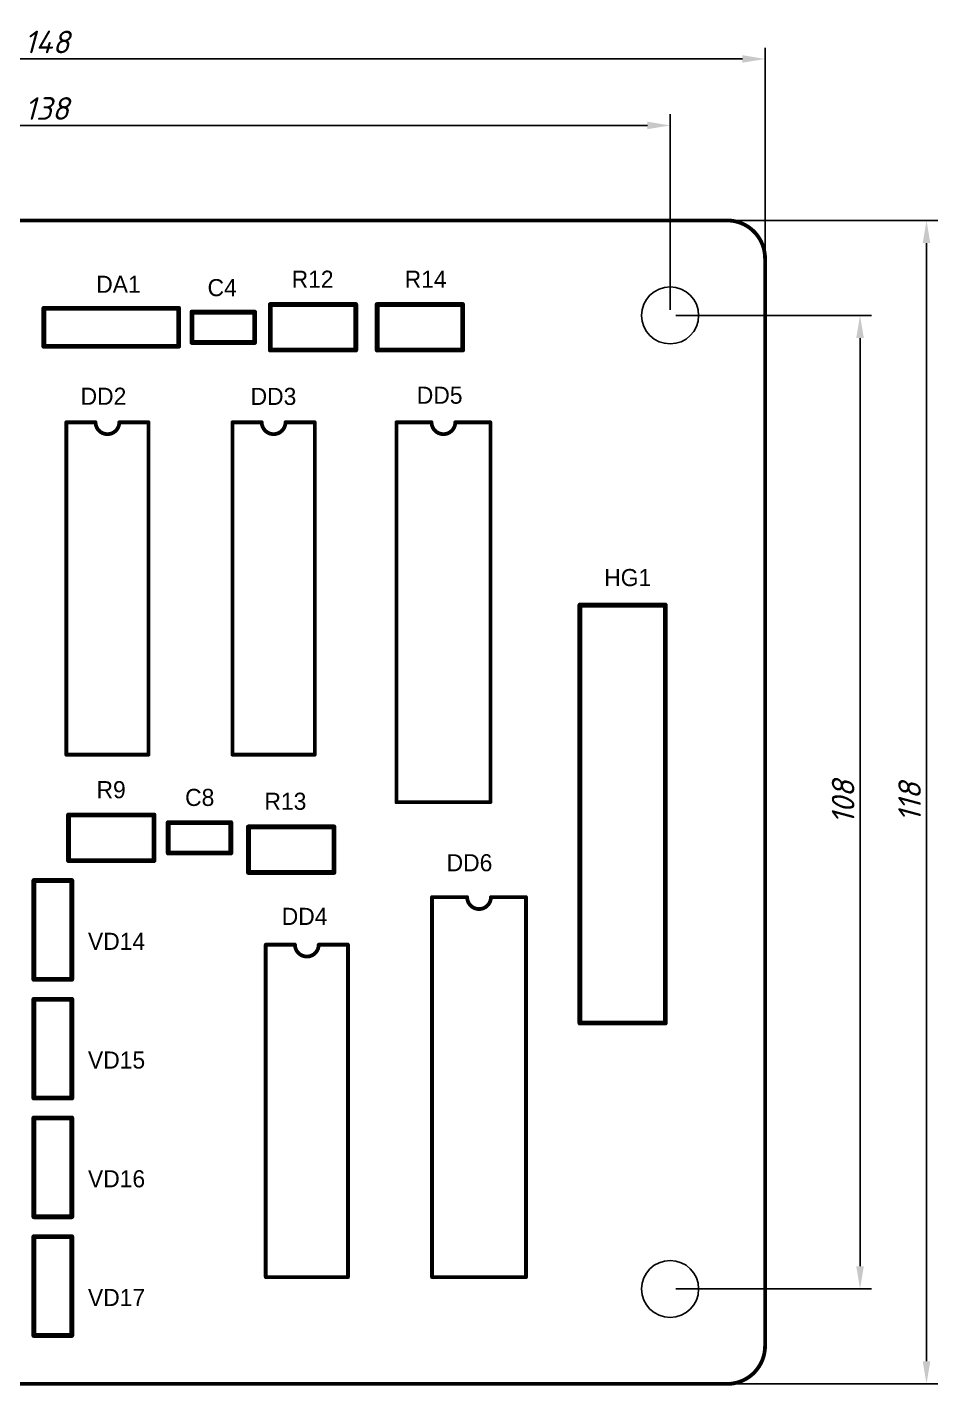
# Model space of a CAD drawing. Header units: millimetres. Extents: x -60 to 537, y -62 to 358.
# Drawn here: x 133.2 to 233.9, y 97.8 to 248 of the extents above; entities that cross this region are included whole.
import ezdxf

# ---------------------------------------------------------------- set-up
doc = ezdxf.new("R2010")
doc.units = ezdxf.units.MM
for name, color, linetype in [('KeepOutLayer', 6, 'Continuous'), ('TopOverlay', 2, 'Continuous'), ('Тонкие', 7, 'Continuous')]:
    doc.layers.add(name, color=color, linetype=linetype)
doc.styles.add('стиль1', font='isocpeui.ttf')
doc.dimstyles.new('ISO-25', dxfattribs={"dimtxt": 2.5, "dimasz": 2.5, "dimexe": 1.25, "dimexo": 0.625, "dimtad": 1, "dimtxsty": 'Standard', "dimcen": 2.5, "dimadec": 0, "dimazin": 0, "dimtfac": 1, "dimtmove": 0, "dimatfit": 3, "dimfxl": 1, "dimarcsym": 0})

# ---------------------------------------------------------------- blocks, each defined once
blk = doc.blocks.new('*D1')
at = {"layer": 'Defpoints', "color": 0, "transparency": 16777216}
for p in [(204.25, 237.14), (66.44, 216.14), (204.25, 216.14)]:
    blk.add_point(p, dxfattribs=at)
at = {"layer": 'Тонкие', "color": 0, "lineweight": -2, "transparency": 16777216}
for p, q in [((66.44, 216.77), (66.44, 238.39)), ((204.25, 216.77), (204.25, 238.39)), ((68.94, 237.14), (201.75, 237.14))]:
    blk.add_line(p, q, dxfattribs=at)
at = {"layer": 'Тонкие', "color": 0, "transparency": 16777216}
for points in [[(68.94, 237.56), (68.94, 236.73), (66.44, 237.14)], [(201.75, 237.56), (201.75, 236.73), (204.25, 237.14)]]:
    blk.add_solid(points, dxfattribs=at)
at = {"layer": 'Тонкие', "color": 0, "transparency": 16777216, "insert": (135.34, 239.02), "char_height": 2.5, "attachment_point": 5, "style": 'стиль1'}
blk.add_mtext('138', dxfattribs=at)
blk = doc.blocks.new('*D2')
at = {"layer": 'Defpoints', "color": 0, "transparency": 16777216}
for p in [(214.75, 244.49), (55.94, 216.18), (214.75, 216.18)]:
    blk.add_point(p, dxfattribs=at)
at = {"layer": 'Тонкие', "color": 0, "lineweight": -2, "transparency": 16777216}
for p, q in [((55.94, 216.8), (55.94, 245.74)), ((214.75, 216.8), (214.75, 245.74)), ((58.44, 244.49), (212.25, 244.49))]:
    blk.add_line(p, q, dxfattribs=at)
at = {"layer": 'Тонкие', "color": 0, "transparency": 16777216}
for points in [[(58.44, 244.91), (58.44, 244.08), (55.94, 244.49)], [(212.25, 244.91), (212.25, 244.08), (214.75, 244.49)]]:
    blk.add_solid(points, dxfattribs=at)
at = {"layer": 'Тонкие', "color": 0, "transparency": 16777216, "insert": (135.34, 246.37), "char_height": 2.5, "attachment_point": 5, "style": 'стиль1'}
blk.add_mtext('148', dxfattribs=at)
blk = doc.blocks.new('*D3')
at = {"layer": 'Defpoints', "color": 0, "transparency": 16777216}
for p in [(204.25, 216.14), (204.25, 108.52), (225.25, 108.52)]:
    blk.add_point(p, dxfattribs=at)
at = {"layer": 'Тонкие', "color": 0, "lineweight": -2, "transparency": 16777216}
for p, q in [((204.88, 216.14), (226.5, 216.14)), ((225.25, 213.64), (225.25, 111.02)), ((204.88, 108.52), (226.5, 108.52))]:
    blk.add_line(p, q, dxfattribs=at)
at = {"layer": 'Тонкие', "color": 0, "transparency": 16777216}
for points in [[(224.83, 213.64), (225.67, 213.64), (225.25, 216.14)], [(224.83, 111.02), (225.67, 111.02), (225.25, 108.52)]]:
    blk.add_solid(points, dxfattribs=at)
at = {"layer": 'Тонкие', "color": 0, "transparency": 16777216, "insert": (223.38, 162.33), "char_height": 2.5, "attachment_point": 5, "rotation": 90, "style": 'стиль1'}
blk.add_mtext('108', dxfattribs=at)
blk = doc.blocks.new('*D4')
at = {"layer": 'Defpoints', "color": 0, "transparency": 16777216}
for p in [(204.25, 226.64), (232.6, 226.64), (204.25, 98.02)]:
    blk.add_point(p, dxfattribs=at)
at = {"layer": 'Тонкие', "color": 0, "lineweight": -2, "transparency": 16777216}
for p, q in [((204.88, 226.64), (233.85, 226.64)), ((232.6, 100.52), (232.6, 224.14)), ((204.88, 98.02), (233.85, 98.02))]:
    blk.add_line(p, q, dxfattribs=at)
at = {"layer": 'Тонкие', "color": 0, "transparency": 16777216}
for points in [[(232.18, 224.14), (233.02, 224.14), (232.6, 226.64)], [(232.18, 100.52), (233.02, 100.52), (232.6, 98.02)]]:
    blk.add_solid(points, dxfattribs=at)
at = {"layer": 'Тонкие', "color": 0, "transparency": 16777216, "insert": (230.73, 162.33), "char_height": 2.5, "attachment_point": 5, "rotation": 90, "style": 'стиль1'}
blk.add_mtext('118', dxfattribs=at)

msp = doc.modelspace()

# ---------------------------------------------------------------- linework, layer by layer
for centre in [(204.251, 216.142), (204.251, 108.517)]:
    msp.add_circle(centre, 3.15)
at = {"layer": 'KeepOutLayer', "const_width": 0.42}
for points in [[(60.138, 226.642), (210.551, 226.642)], [(214.751, 102.217), (214.751, 222.442)], [(60.138, 98.017), (210.551, 98.017)]]:
    msp.add_lwpolyline(points, dxfattribs=at)
at = {"layer": 'KeepOutLayer', "const_width": 0.21}
for points in [[(210.446, 226.642, 1), (210.656, 226.642, 1)], [(210.446, 226.642, 1), (210.656, 226.642, 1)], [(214.646, 222.442, 1), (214.856, 222.442, 1)], [(214.646, 222.442, 1), (214.856, 222.442, 1)], [(214.646, 102.217, 1), (214.856, 102.217, 1)], [(214.646, 102.217, 1), (214.856, 102.217, 1)], [(210.446, 98.017, 1), (210.656, 98.017, 1)], [(210.446, 98.017, 1), (210.656, 98.017, 1)]]:
    msp.add_lwpolyline(points, format="xyb", close=True, dxfattribs=at)
at = {"layer": 'KeepOutLayer', "const_width": 0.42}
for points in [[(210.551, 226.642, -0.4142136), (214.751, 222.442)], [(214.751, 102.217, -0.4142136), (210.551, 98.017)]]:
    msp.add_lwpolyline(points, format="xyb", dxfattribs=at)
at = {"layer": 'TopOverlay'}
for points, const_width in [([(135.003, 216.929), (149.914, 216.929)], 0.533), ([(135.003, 215.879), (135.003, 216.929)], 0.533), ([(149.914, 214.829), (149.914, 216.929)], 0.533), ([(151.383, 216.509), (158.314, 216.509)], 0.533), ([(151.383, 213.149), (151.383, 216.509)], 0.533), ([(158.314, 213.149), (158.314, 216.509)], 0.533), ([(160.046, 212.309), (160.046, 217.349)], 0.533), ([(160.046, 217.349), (169.496, 217.349)], 0.533), ([(169.496, 212.309), (169.496, 217.349)], 0.533), ([(171.858, 212.309), (171.858, 217.349)], 0.533), ([(171.858, 217.349), (181.308, 217.349)], 0.533), ([(181.308, 212.309), (181.308, 217.349)], 0.533), ([(135.003, 213.779), (135.003, 215.879)], 0.533), ([(149.914, 212.729), (149.914, 214.829)], 0.533), ([(135.003, 212.729), (135.003, 213.779)], 0.533), ([(151.383, 213.149), (158.314, 213.149)], 0.533), ([(135.003, 212.729), (149.914, 212.729)], 0.533), ([(160.046, 212.309), (169.496, 212.309)], 0.533), ([(171.858, 212.309), (181.308, 212.309)], 0.533), ([(137.492, 167.579), (137.492, 204.329)], 0.42), ([(137.492, 204.329), (140.726, 204.329)], 0.42), ([(143.351, 204.329), (146.585, 204.329)], 0.42), ([(146.585, 167.579), (146.585, 204.329)], 0.42), ([(155.867, 167.579), (155.867, 204.329)], 0.42), ([(155.867, 204.329), (159.101, 204.329)], 0.42), ([(161.726, 204.329), (164.96, 204.329)], 0.42), ([(164.96, 167.579), (164.96, 204.329)], 0.42), ([(173.99, 162.329), (173.99, 204.329)], 0.42), ([(173.99, 204.329), (177.875, 204.329)], 0.42), ([(180.5, 204.329), (184.385, 204.329)], 0.42), ([(184.385, 162.329), (184.385, 204.329)], 0.42), ([(194.276, 184.117), (203.726, 184.117)], 0.533), ([(194.276, 137.917), (194.276, 184.117)], 0.533), ([(203.726, 137.917), (203.726, 184.117)], 0.533), ([(137.492, 167.579), (146.585, 167.579)], 0.42), ([(155.867, 167.579), (164.96, 167.579)], 0.42), ([(173.99, 162.329), (184.385, 162.329)], 0.42), ([(137.733, 155.872), (137.733, 160.912)], 0.533), ([(137.733, 160.912), (147.183, 160.912)], 0.533), ([(147.183, 155.872), (147.183, 160.912)], 0.533), ([(148.758, 160.072), (155.688, 160.072)], 0.533), ([(148.758, 156.712), (148.758, 160.072)], 0.533), ([(155.688, 156.712), (155.688, 160.072)], 0.533), ([(157.631, 159.599), (167.081, 159.599)], 0.533), ([(157.631, 154.559), (157.631, 159.599)], 0.533), ([(167.081, 154.559), (167.081, 159.599)], 0.533), ([(148.758, 156.712), (155.688, 156.712)], 0.533), ([(137.733, 155.872), (147.183, 155.872)], 0.533), ([(157.631, 154.559), (167.081, 154.559)], 0.533), ([(133.901, 142.747), (133.901, 153.667)], 0.533), ([(133.901, 153.667), (138.101, 153.667)], 0.533), ([(138.101, 142.747), (138.101, 153.667)], 0.533), ([(177.927, 109.829), (177.927, 151.829)], 0.42), ([(177.927, 151.829), (181.812, 151.829)], 0.42), ([(184.438, 151.829), (188.322, 151.829)], 0.42), ([(188.322, 109.829), (188.322, 151.829)], 0.42), ([(159.542, 109.829), (159.542, 146.579)], 0.42), ([(159.542, 146.579), (162.776, 146.579)], 0.42), ([(165.401, 146.579), (168.635, 146.579)], 0.42), ([(168.635, 109.829), (168.635, 146.579)], 0.42), ([(133.901, 142.747), (138.101, 142.747)], 0.533), ([(133.901, 129.622), (133.901, 140.542)], 0.533), ([(133.901, 140.542), (138.101, 140.542)], 0.533), ([(138.101, 129.622), (138.101, 140.542)], 0.533), ([(194.276, 137.917), (203.726, 137.917)], 0.533), ([(133.901, 129.622), (138.101, 129.622)], 0.533), ([(133.901, 116.497), (133.901, 127.417)], 0.533), ([(133.901, 127.417), (138.101, 127.417)], 0.533), ([(138.101, 116.497), (138.101, 127.417)], 0.533), ([(133.901, 116.497), (138.101, 116.497)], 0.533), ([(133.901, 103.372), (133.901, 114.292)], 0.533), ([(133.901, 114.292), (138.101, 114.292)], 0.533), ([(138.101, 103.372), (138.101, 114.292)], 0.533), ([(159.542, 109.829), (168.635, 109.829)], 0.42), ([(177.927, 109.829), (188.322, 109.829)], 0.42), ([(133.901, 103.372), (138.101, 103.372)], 0.533)]:
    msp.add_lwpolyline(points, dxfattribs=dict(at, const_width=const_width))
for points, const_width in [([(134.87, 216.929, 1), (135.137, 216.929, 1)], 0.267), ([(134.87, 216.929, 1), (135.137, 216.929, 1)], 0.267), ([(149.78, 216.929, 1), (150.047, 216.929, 1)], 0.267), ([(149.78, 216.929, 1), (150.047, 216.929, 1)], 0.267), ([(151.25, 216.509, 1), (151.517, 216.509, 1)], 0.267), ([(151.25, 216.509, 1), (151.517, 216.509, 1)], 0.267), ([(158.18, 216.509, 1), (158.447, 216.509, 1)], 0.267), ([(158.18, 216.509, 1), (158.447, 216.509, 1)], 0.267), ([(159.913, 217.349, 1), (160.179, 217.349, 1)], 0.267), ([(159.913, 217.349, 1), (160.179, 217.349, 1)], 0.267), ([(169.363, 217.349, 1), (169.629, 217.349, 1)], 0.267), ([(169.363, 217.349, 1), (169.629, 217.349, 1)], 0.267), ([(171.725, 217.349, 1), (171.992, 217.349, 1)], 0.267), ([(171.725, 217.349, 1), (171.992, 217.349, 1)], 0.267), ([(181.175, 217.349, 1), (181.442, 217.349, 1)], 0.267), ([(181.175, 217.349, 1), (181.442, 217.349, 1)], 0.267), ([(134.87, 215.879, 1), (135.137, 215.879, 1)], 0.267), ([(134.87, 215.879, 1), (135.137, 215.879, 1)], 0.267), ([(149.78, 214.829, 1), (150.047, 214.829, 1)], 0.267), ([(149.78, 214.829, 1), (150.047, 214.829, 1)], 0.267), ([(134.87, 213.779, 1), (135.137, 213.779, 1)], 0.267), ([(134.87, 213.779, 1), (135.137, 213.779, 1)], 0.267), ([(151.25, 213.149, 1), (151.517, 213.149, 1)], 0.267), ([(151.25, 213.149, 1), (151.517, 213.149, 1)], 0.267), ([(158.18, 213.149, 1), (158.447, 213.149, 1)], 0.267), ([(158.18, 213.149, 1), (158.447, 213.149, 1)], 0.267), ([(134.87, 212.729, 1), (135.137, 212.729, 1)], 0.267), ([(134.87, 212.729, 1), (135.137, 212.729, 1)], 0.267), ([(149.78, 212.729, 1), (150.047, 212.729, 1)], 0.267), ([(149.78, 212.729, 1), (150.047, 212.729, 1)], 0.267), ([(159.913, 212.309, 1), (160.179, 212.309, 1)], 0.267), ([(159.913, 212.309, 1), (160.179, 212.309, 1)], 0.267), ([(169.363, 212.309, 1), (169.629, 212.309, 1)], 0.267), ([(169.363, 212.309, 1), (169.629, 212.309, 1)], 0.267), ([(171.725, 212.309, 1), (171.992, 212.309, 1)], 0.267), ([(171.725, 212.309, 1), (171.992, 212.309, 1)], 0.267), ([(181.175, 212.309, 1), (181.442, 212.309, 1)], 0.267), ([(181.175, 212.309, 1), (181.442, 212.309, 1)], 0.267), ([(137.387, 204.329, 1), (137.597, 204.329, 1)], 0.21), ([(137.387, 204.329, 1), (137.597, 204.329, 1)], 0.21), ([(140.621, 204.329, 1), (140.831, 204.329, 1)], 0.21), ([(140.621, 204.329, 1), (140.831, 204.329, 1)], 0.21), ([(143.246, 204.329, 1), (143.456, 204.329, 1)], 0.21), ([(143.246, 204.329, 1), (143.456, 204.329, 1)], 0.21), ([(146.48, 204.329, 1), (146.69, 204.329, 1)], 0.21), ([(146.48, 204.329, 1), (146.69, 204.329, 1)], 0.21), ([(155.762, 204.329, 1), (155.972, 204.329, 1)], 0.21), ([(155.762, 204.329, 1), (155.972, 204.329, 1)], 0.21), ([(158.996, 204.329, 1), (159.206, 204.329, 1)], 0.21), ([(158.996, 204.329, 1), (159.206, 204.329, 1)], 0.21), ([(161.621, 204.329, 1), (161.831, 204.329, 1)], 0.21), ([(161.621, 204.329, 1), (161.831, 204.329, 1)], 0.21), ([(164.855, 204.329, 1), (165.065, 204.329, 1)], 0.21), ([(164.855, 204.329, 1), (165.065, 204.329, 1)], 0.21), ([(173.885, 204.329, 1), (174.095, 204.329, 1)], 0.21), ([(173.885, 204.329, 1), (174.095, 204.329, 1)], 0.21), ([(177.77, 204.329, 1), (177.98, 204.329, 1)], 0.21), ([(177.77, 204.329, 1), (177.98, 204.329, 1)], 0.21), ([(180.395, 204.329, 1), (180.605, 204.329, 1)], 0.21), ([(180.395, 204.329, 1), (180.605, 204.329, 1)], 0.21), ([(184.28, 204.329, 1), (184.49, 204.329, 1)], 0.21), ([(184.28, 204.329, 1), (184.49, 204.329, 1)], 0.21), ([(194.143, 184.117, 1), (194.409, 184.117, 1)], 0.267), ([(194.143, 184.117, 1), (194.409, 184.117, 1)], 0.267), ([(203.593, 184.117, 1), (203.859, 184.117, 1)], 0.267), ([(203.593, 184.117, 1), (203.859, 184.117, 1)], 0.267), ([(137.387, 167.579, 1), (137.597, 167.579, 1)], 0.21), ([(137.387, 167.579, 1), (137.597, 167.579, 1)], 0.21), ([(146.48, 167.579, 1), (146.69, 167.579, 1)], 0.21), ([(146.48, 167.579, 1), (146.69, 167.579, 1)], 0.21), ([(155.762, 167.579, 1), (155.972, 167.579, 1)], 0.21), ([(155.762, 167.579, 1), (155.972, 167.579, 1)], 0.21), ([(164.855, 167.579, 1), (165.065, 167.579, 1)], 0.21), ([(164.855, 167.579, 1), (165.065, 167.579, 1)], 0.21), ([(173.885, 162.329, 1), (174.095, 162.329, 1)], 0.21), ([(173.885, 162.329, 1), (174.095, 162.329, 1)], 0.21), ([(184.28, 162.329, 1), (184.49, 162.329, 1)], 0.21), ([(184.28, 162.329, 1), (184.49, 162.329, 1)], 0.21), ([(137.6, 160.912, 1), (137.867, 160.912, 1)], 0.267), ([(137.6, 160.912, 1), (137.867, 160.912, 1)], 0.267), ([(147.05, 160.912, 1), (147.317, 160.912, 1)], 0.267), ([(147.05, 160.912, 1), (147.317, 160.912, 1)], 0.267), ([(148.625, 160.072, 1), (148.892, 160.072, 1)], 0.267), ([(148.625, 160.072, 1), (148.892, 160.072, 1)], 0.267), ([(155.555, 160.072, 1), (155.822, 160.072, 1)], 0.267), ([(155.555, 160.072, 1), (155.822, 160.072, 1)], 0.267), ([(157.498, 159.599, 1), (157.764, 159.599, 1)], 0.267), ([(157.498, 159.599, 1), (157.764, 159.599, 1)], 0.267), ([(166.948, 159.599, 1), (167.214, 159.599, 1)], 0.267), ([(166.948, 159.599, 1), (167.214, 159.599, 1)], 0.267), ([(148.625, 156.712, 1), (148.892, 156.712, 1)], 0.267), ([(148.625, 156.712, 1), (148.892, 156.712, 1)], 0.267), ([(155.555, 156.712, 1), (155.822, 156.712, 1)], 0.267), ([(155.555, 156.712, 1), (155.822, 156.712, 1)], 0.267), ([(137.6, 155.872, 1), (137.867, 155.872, 1)], 0.267), ([(137.6, 155.872, 1), (137.867, 155.872, 1)], 0.267), ([(147.05, 155.872, 1), (147.317, 155.872, 1)], 0.267), ([(147.05, 155.872, 1), (147.317, 155.872, 1)], 0.267), ([(157.498, 154.559, 1), (157.764, 154.559, 1)], 0.267), ([(157.498, 154.559, 1), (157.764, 154.559, 1)], 0.267), ([(166.948, 154.559, 1), (167.214, 154.559, 1)], 0.267), ([(166.948, 154.559, 1), (167.214, 154.559, 1)], 0.267), ([(133.768, 153.667, 1), (134.034, 153.667, 1)], 0.267), ([(133.768, 153.667, 1), (134.034, 153.667, 1)], 0.267), ([(137.968, 153.667, 1), (138.234, 153.667, 1)], 0.267), ([(137.968, 153.667, 1), (138.234, 153.667, 1)], 0.267), ([(177.822, 151.829, 1), (178.032, 151.829, 1)], 0.21), ([(177.822, 151.829, 1), (178.032, 151.829, 1)], 0.21), ([(181.707, 151.829, 1), (181.917, 151.829, 1)], 0.21), ([(181.707, 151.829, 1), (181.917, 151.829, 1)], 0.21), ([(184.332, 151.829, 1), (184.542, 151.829, 1)], 0.21), ([(184.333, 151.829, 1), (184.543, 151.829, 1)], 0.21), ([(188.217, 151.829, 1), (188.427, 151.829, 1)], 0.21), ([(188.217, 151.829, 1), (188.427, 151.829, 1)], 0.21), ([(159.437, 146.579, 1), (159.647, 146.579, 1)], 0.21), ([(159.437, 146.579, 1), (159.647, 146.579, 1)], 0.21), ([(162.671, 146.579, 1), (162.881, 146.579, 1)], 0.21), ([(162.671, 146.579, 1), (162.881, 146.579, 1)], 0.21), ([(165.296, 146.579, 1), (165.506, 146.579, 1)], 0.21), ([(165.296, 146.579, 1), (165.506, 146.579, 1)], 0.21), ([(168.53, 146.579, 1), (168.74, 146.579, 1)], 0.21), ([(168.53, 146.579, 1), (168.74, 146.579, 1)], 0.21), ([(133.768, 142.747, 1), (134.034, 142.747, 1)], 0.267), ([(133.768, 142.747, 1), (134.034, 142.747, 1)], 0.267), ([(137.968, 142.747, 1), (138.234, 142.747, 1)], 0.267), ([(137.968, 142.747, 1), (138.234, 142.747, 1)], 0.267), ([(133.768, 140.542, 1), (134.034, 140.542, 1)], 0.267), ([(133.768, 140.542, 1), (134.034, 140.542, 1)], 0.267), ([(137.968, 140.542, 1), (138.234, 140.542, 1)], 0.267), ([(137.968, 140.542, 1), (138.234, 140.542, 1)], 0.267), ([(194.143, 137.917, 1), (194.409, 137.917, 1)], 0.267), ([(194.143, 137.917, 1), (194.409, 137.917, 1)], 0.267), ([(203.593, 137.917, 1), (203.859, 137.917, 1)], 0.267), ([(203.593, 137.917, 1), (203.859, 137.917, 1)], 0.267), ([(133.768, 129.622, 1), (134.034, 129.622, 1)], 0.267), ([(133.768, 129.622, 1), (134.034, 129.622, 1)], 0.267), ([(137.968, 129.622, 1), (138.234, 129.622, 1)], 0.267), ([(137.968, 129.622, 1), (138.234, 129.622, 1)], 0.267), ([(133.768, 127.417, 1), (134.034, 127.417, 1)], 0.267), ([(133.768, 127.417, 1), (134.034, 127.417, 1)], 0.267), ([(137.968, 127.417, 1), (138.234, 127.417, 1)], 0.267), ([(137.968, 127.417, 1), (138.234, 127.417, 1)], 0.267), ([(133.768, 116.497, 1), (134.034, 116.497, 1)], 0.267), ([(133.768, 116.497, 1), (134.034, 116.497, 1)], 0.267), ([(137.968, 116.497, 1), (138.234, 116.497, 1)], 0.267), ([(137.968, 116.497, 1), (138.234, 116.497, 1)], 0.267), ([(133.768, 114.292, 1), (134.034, 114.292, 1)], 0.267), ([(133.768, 114.292, 1), (134.034, 114.292, 1)], 0.267), ([(137.968, 114.292, 1), (138.234, 114.292, 1)], 0.267), ([(137.968, 114.292, 1), (138.234, 114.292, 1)], 0.267), ([(159.437, 109.829, 1), (159.647, 109.829, 1)], 0.21), ([(159.437, 109.829, 1), (159.647, 109.829, 1)], 0.21), ([(168.53, 109.829, 1), (168.74, 109.829, 1)], 0.21), ([(168.53, 109.829, 1), (168.74, 109.829, 1)], 0.21), ([(177.822, 109.829, 1), (178.032, 109.829, 1)], 0.21), ([(177.822, 109.829, 1), (178.032, 109.829, 1)], 0.21), ([(188.217, 109.829, 1), (188.427, 109.829, 1)], 0.21), ([(188.217, 109.829, 1), (188.427, 109.829, 1)], 0.21), ([(133.768, 103.372, 1), (134.034, 103.372, 1)], 0.267), ([(133.768, 103.372, 1), (134.034, 103.372, 1)], 0.267), ([(137.968, 103.372, 1), (138.234, 103.372, 1)], 0.267), ([(137.968, 103.372, 1), (138.234, 103.372, 1)], 0.267)]:
    msp.add_lwpolyline(points, format="xyb", close=True, dxfattribs=dict(at, const_width=const_width))
at = {"layer": 'TopOverlay', "const_width": 0.42}
for points in [[(143.351, 204.329, -1), (140.726, 204.329)], [(161.726, 204.329, -1), (159.101, 204.329)], [(180.5, 204.329, -1), (177.875, 204.329)], [(184.437, 151.829, -1), (181.812, 151.829)], [(165.401, 146.579, -1), (162.776, 146.579)]]:
    msp.add_lwpolyline(points, format="xyb", dxfattribs=at)

# ---------------------------------------------------------------- texts
at = {"layer": 'TopOverlay'}
for s, p in [('R12', (162.405, 219.2)), ('R14', (174.903, 219.2)), ('DA1', (140.801, 218.642)), ('C4', (153.108, 218.268)), ('DD2', (139.074, 206.262)), ('DD3', (157.869, 206.246)), ('DD5', (176.244, 206.378)), ('HG1', (196.966, 186.218)), ('R9', (140.833, 162.766)), ('C8', (150.629, 161.912)), ('R13', (159.4, 161.486)), ('DD6', (179.542, 154.692)), ('DD4', (161.309, 148.761)), ('VD14', (139.888, 146.003)), ('VD15', (139.888, 132.878)), ('VD16', (139.888, 119.753)), ('VD17', (139.888, 106.628))]:
    msp.add_text(s, height=1.89, dxfattribs=at).set_placement(p)

# ---------------------------------------------------------------- dimensions: what is measured, and where the dimension line sits
at = {"layer": 'Тонкие'}
for base, p1, p2, text, picture, middle in [((214.751, 244.492), (55.938, 216.179), (214.751, 216.179), '148', '*D2', (135.345, 244.492)), ((204.251, 237.142), (66.438, 216.142), (204.251, 216.142), '138', '*D1', (135.345, 237.142))]:
    dim = msp.add_linear_dim(base=base, p1=p1, p2=p2, text=text, dimstyle='ISO-25', override={"dimtxsty": 'стиль1'}, dxfattribs=at)
    dim.commit()
    dim.dimension.update_dxf_attribs({"geometry": picture, "text_midpoint": middle, "dimtype": 160})
for base, p1, p2, text, picture, middle in [((232.601, 226.642), (204.251, 98.017), (204.251, 226.642), '118', '*D4', (232.601, 162.329)), ((225.251, 108.517), (204.251, 216.142), (204.251, 108.517), '108', '*D3', (225.251, 162.329))]:
    dim = msp.add_linear_dim(base=base, p1=p1, p2=p2, angle=90, text=text, dimstyle='ISO-25', override={"dimtxsty": 'стиль1'}, dxfattribs=at)
    dim.commit()
    dim.dimension.update_dxf_attribs({"geometry": picture, "text_midpoint": middle, "dimtype": 160})

doc.saveas('drawing.dxf')
